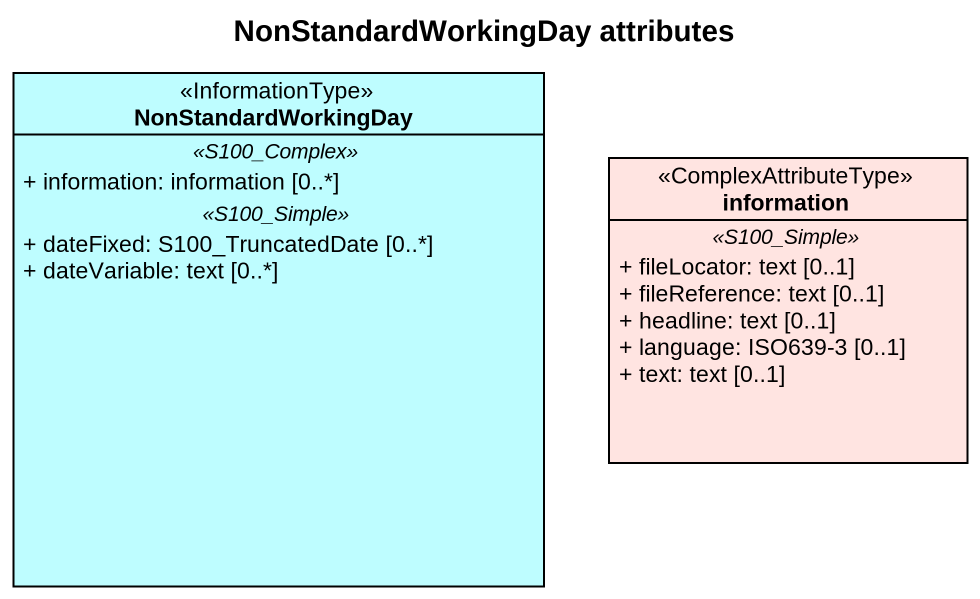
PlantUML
@startuml
title NonStandardWorkingDay attributes
hide circle
hide empty members
skinparam classAttributeIconSize 0
class NonStandardWorkingDay <<InformationType>> #BEFDFF {
  .. <<S100_Complex>> ..
  + information: information [0..*]
  .. <<S100_Simple>> ..
  + dateFixed: S100_TruncatedDate [0..*]
  + dateVariable: text [0..*]
}
class information <<ComplexAttributeType>> #FFE4E1 {
  .. <<S100_Simple>> ..
  + fileLocator: text [0..1]
  + fileReference: text [0..1]
  + headline: text [0..1]
  + language: ISO639-3 [0..1]
  + text: text [0..1]
}
@enduml
